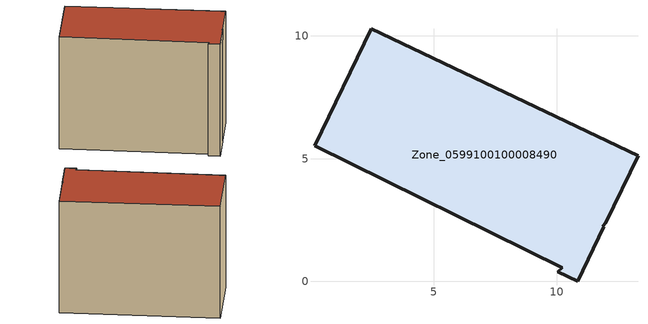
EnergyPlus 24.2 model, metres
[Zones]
Zone_0599100100008490
 floor ground (C_G): 2.46,10.29 13.31,5.11 12,2.39 11.87,2.25 11.92,2.22 10.86,0 10.05,0.39 10.22,0.56 0.14,5.52 z0
 wall outside (C_F): 13.31,5.11 2.46,10.29 0.14,5.52 10.22,0.56 10.05,0.39 10.86,0 11.92,2.22 11.87,2.25 12,2.39 13.31,5.11 z0:9.22
 roof outside (C_R): 11.92,2.22 11.87,2.25 12,2.39 13.31,5.11 2.46,10.29 0.14,5.52 10.22,0.56 10.05,0.39 10.86,0 z9.22
[BUILDING]
Pand.0599100100008490: North Axis=0; Terrain=City; Loads Convergence Tolerance Value=0.04; Temperature Convergence Tolerance Value=0.4; Solar Distribution=FullExterior; Maximum Number of Warmup Days=25; Minimum Number of Warmup Days=1
[Site:Location]
Rotterdam.The.Hague.AP_ZH_NLD Design_Conditions: Latitude=51.96; Longitude=4.45; Time Zone=1; Elevation=-4.5
[SITE:GROUNDTEMPERATURE:BUILDINGSURFACE]
18, 18, 18, 18, 18, 18, 18, 18, 18, 18, 18, 18
[MATERIAL] Thermal Absorptance=0.9; Solar Absorptance=0.7; Visible Absorptance=0.7
Name | Roughness | Thickness | Conductivity | Density | Specific Heat
G.TC.2015-2018 | MediumSmooth | 0.15 | 0.0428571 | 540 | 1210
F.TC.2015-2018 | Rough | 0.3 | 0.0666667 | 1920 | 840
R.TC.2015-2018 | MediumRough | 0.2 | 0.0333333 | 1500 | 1000
[CONSTRUCTION]
C_G: G.TC.2015-2018
C_F: F.TC.2015-2018
C_R: R.TC.2015-2018
[ZONE]
Zone_0599100100008490: Type=1; Multiplier=1; Ceiling Height=Autocalculate; Volume=Autocalculate; Floor Area=autocalculate; Part of Total Floor Area=Yes
[ZONEINFILTRATION:DESIGNFLOWRATE]
Infil_Zone_0599100100008490: Zone or ZoneList or Space or SpaceList=Zone_0599100100008490; Schedule=AlwaysOn; Design Flow Rate Calculation Method=Flow/Area; Flow Rate per Floor Area=0.0015; Constant Term Coefficient=1; Temperature Term Coefficient=0; Velocity Term Coefficient=0; Velocity Squared Term Coefficient=0
[HVACTEMPLATE:ZONE:IDEALLOADSAIRSYSTEM]
Zone_0599100100008490: Maximum Heating Supply Air Temperature=50; Minimum Cooling Supply Air Temperature=13; Maximum Heating Supply Air Humidity Ratio=0.0156; Minimum Cooling Supply Air Humidity Ratio=0.0077; Heating Limit=NoLimit; Cooling Limit=NoLimit; Dehumidification Control Type=ConstantSensibleHeatRatio; Cooling Sensible Heat Ratio=0.7; Dehumidification Setpoint=60; Humidification Control Type=None; Humidification Setpoint=30; Outdoor Air Method=None; Outdoor Air Flow Rate per Person=0.00944; Outdoor Air Flow Rate per Zone Floor Area=0; Outdoor Air Flow Rate per Zone=0; Demand Controlled Ventilation Type=None; Outdoor Air Economizer Type=NoEconomizer; Heat Recovery Type=None; Sensible Heat Recovery Effectiveness=0.7; Latent Heat Recovery Effectiveness=0.65
[ZONECONTROL:THERMOSTAT]
ThermostatControl_Zone_0599100100008490: Zone or ZoneList=Zone_0599100100008490; Control Type Schedule=DualSetpointControlType; Control 1=Thermostat_Zone_0599100100008490; Temperature Difference Between Cutout And Setpoint=0
[THERMOSTATSETPOINT:DUALSETPOINT]
Thermostat_Zone_0599100100008490: Heating Setpoint Temperature Schedule=HeatingSetpoint_Zone_0599100100008490; Cooling Setpoint Temperature Schedule=CoolingSetpoint_Zone_0599100100008490
[SCHEDULE:COMPACT]
HeatingSetpoint_Zone_0599100100008490: Through: 12/31, For: AllDays, Until: 24:00, 21
CoolingSetpoint_Zone_0599100100008490: Through: 12/31, For: AllDays, Until: 24:00, 24
DualSetpointControlType: Through: 12/31, For: AllDays, Until: 24:00, 4
AlwaysOn: Through: 12/31, For: AllDays, Until: 24:00, 1
